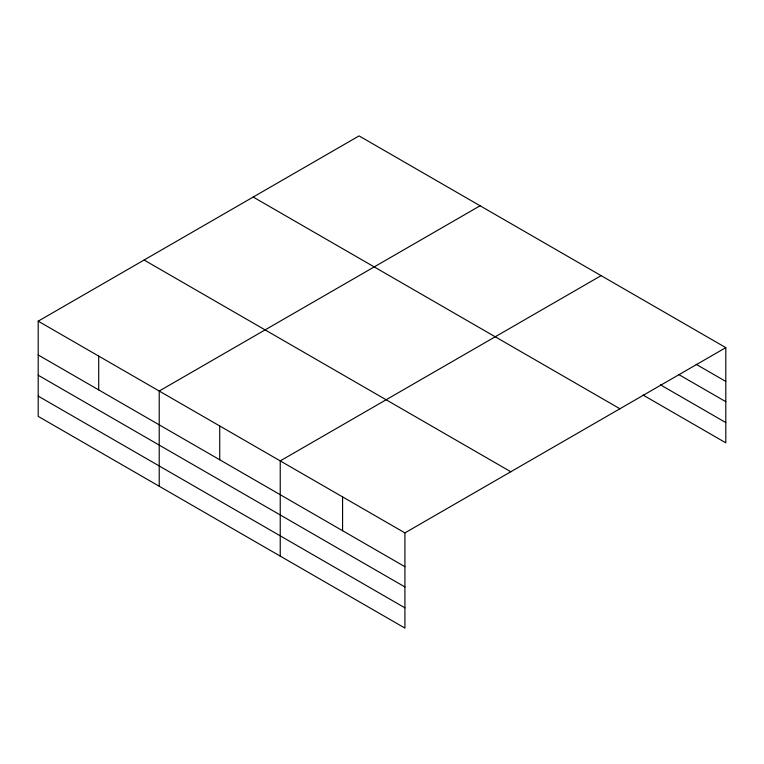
<?xml version="1.0" encoding="UTF-8"?>
<svg xmlns="http://www.w3.org/2000/svg" width="764" height="764" viewBox="0 0 764 764"><rect width="100%" height="100%" fill="white"/><g stroke="black" fill="none" stroke-linecap="round" stroke-linejoin="round"><path stroke-width="1.15" d="M404.92 586.953L404.92 532.89L38.2 321.166L38.2 416.37L404.92 628.094L404.92 586.953L38.2 375.229M643.021 395.036L725.8 442.833L725.8 347.63L359.08 135.906L38.2 321.166M480.098 205.774L159.218 391.034L159.218 486.238M601.115 275.642L280.235 460.902L280.235 556.106M404.92 532.89L725.8 347.63M696.166 364.323L725.8 381.437M678.785 374.551L725.8 401.692M660.392 384.808L725.8 422.568M253.19 197.045L619.91 408.769M144.09 260.027L510.81 471.751M38.2 354.974L404.92 566.697M38.2 396.105L404.92 607.829M342.578 496.896L342.578 530.703M219.726 425.968L219.726 459.775M98.709 356.1L98.709 389.907"/></g></svg>
